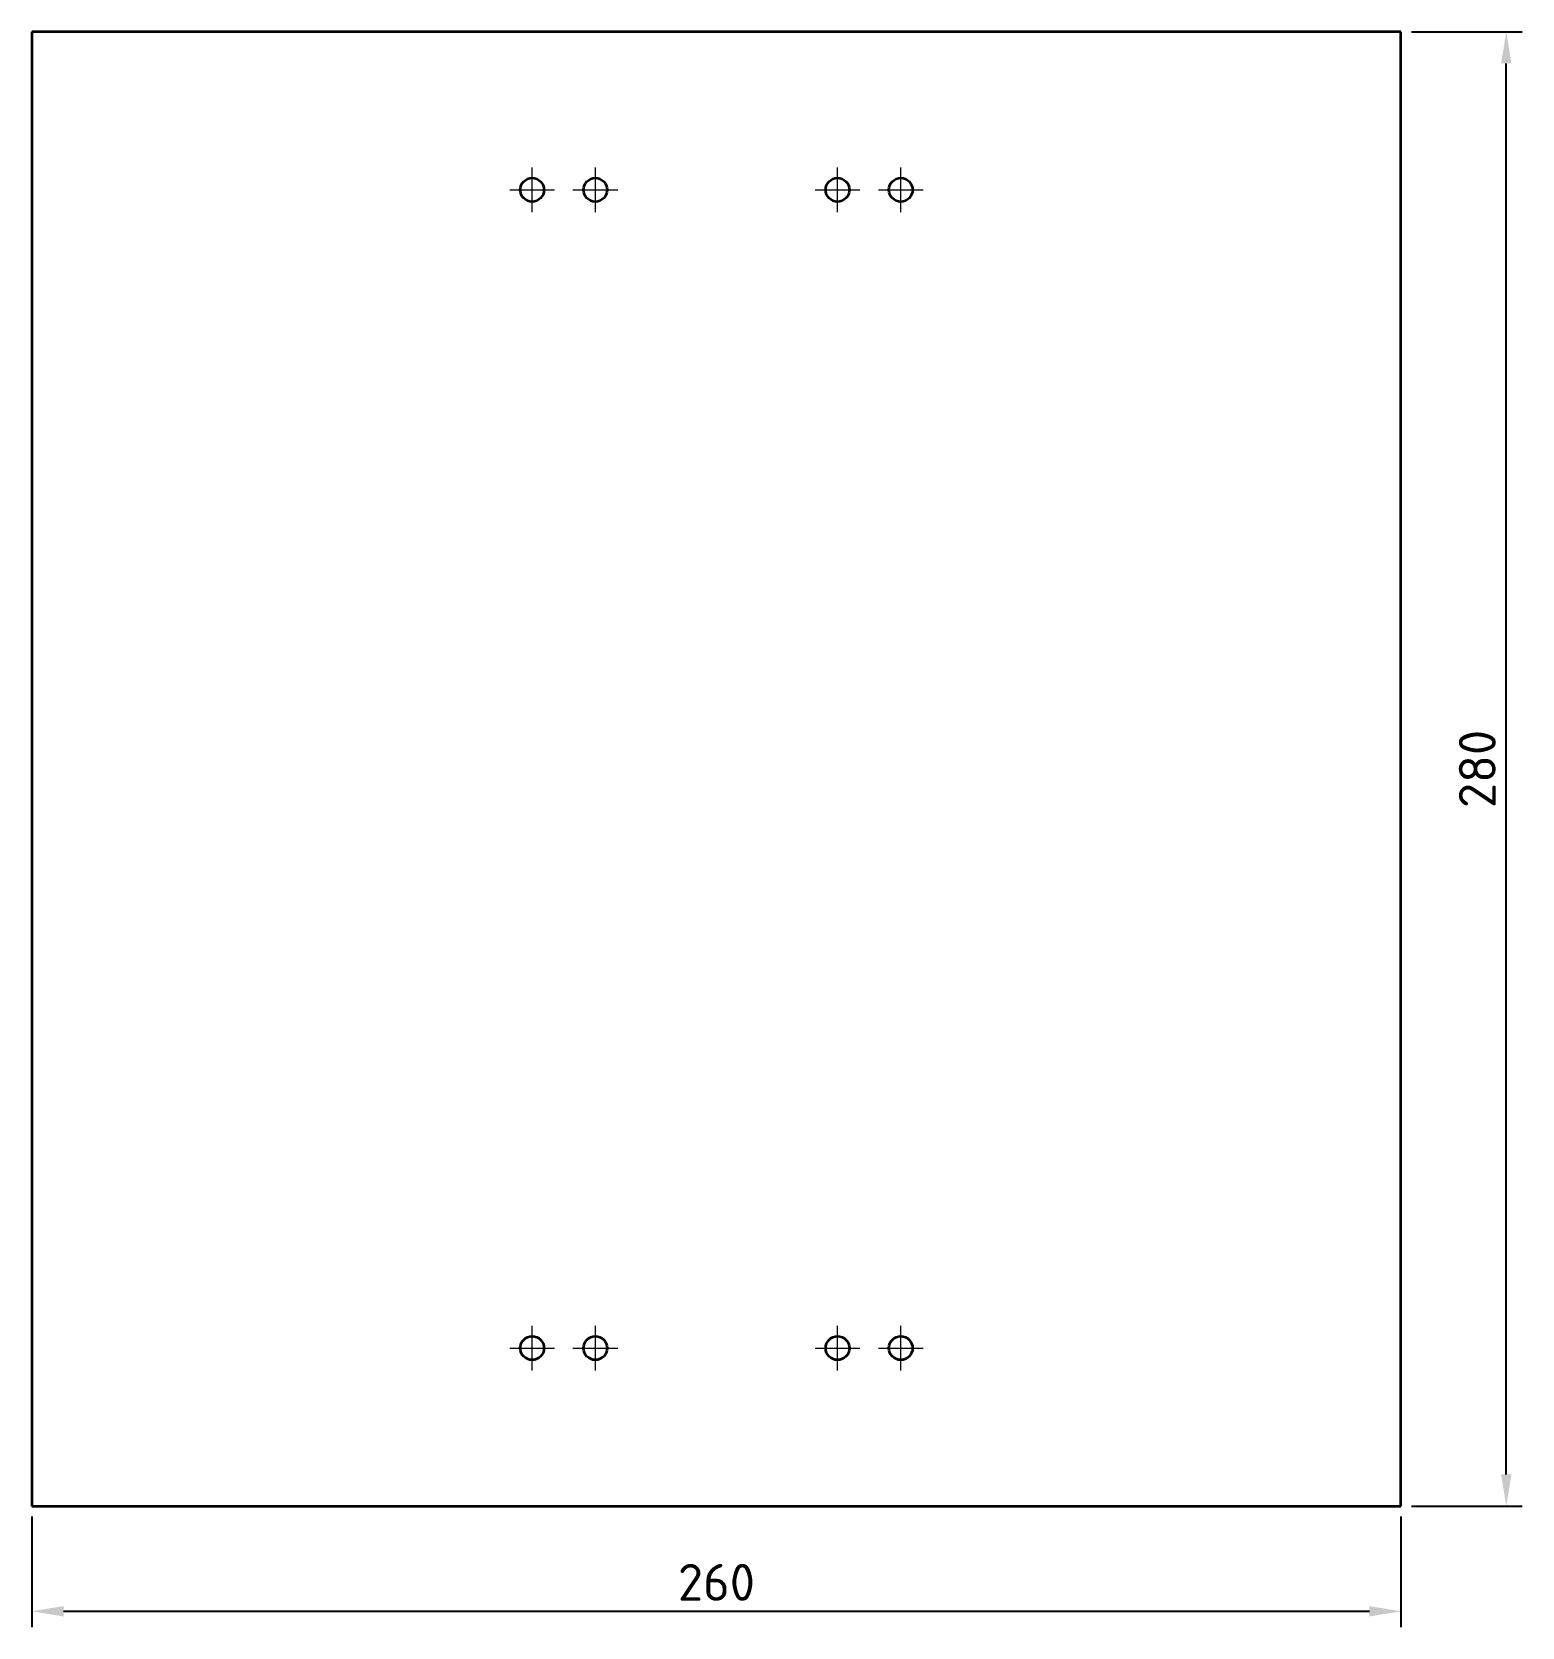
# Model space of a CAD drawing. Header units: millimetres. Extents: x 2054 to 12135, y -1469 to 564.
# Drawn here: x 8396 to 8679, y -108 to 195 of the extents above; entities that cross this region are included whole.
import ezdxf

# ---------------------------------------------------------------- set-up
doc = ezdxf.new("R2010")
doc.units = ezdxf.units.MM
doc.linetypes.add('CENTER_ISO', pattern=[26, 18, -3, 2, -3])
for name, color, linetype, lineweight in [('2D-VISIBLE', 7, 'Continuous', 35), ('CENTER', 1, 'CENTER_ISO', 18), ('DIMENSIONS', 4, 'Continuous', 18)]:
    doc.layers.add(name, color=color, linetype=linetype, lineweight=lineweight)
doc.styles.add('ISO', font='isocpeur.ttf')
doc.styles.add('OpenSansCondensed-Light', font='OpenSansCondensed-Light.ttf')
doc.dimstyles.new('EZDXF', dxfattribs={"dimtxt": 0.25, "dimasz": 0.175, "dimexe": 0.375, "dimexo": 0.125, "dimgap": 0.1, "dimtad": 1, "dimlfac": 100, "dimzin": 12, "dimdsep": 46, "dimtxsty": 'OpenSansCondensed-Light', "dimblk": 'ARCHTICK', "dimcen": 2.5, "dimazin": 3, "dimtfac": 0.5, "dimtmove": 2, "dimatfit": 3})

# ---------------------------------------------------------------- blocks, each defined once
blk = doc.blocks.new('_CLOSEDFILLED')
at = {"color": 0, "linetype": 'BYBLOCK'}
blk.add_solid([(-1, 0.164), (0, 0), (-1, -0.164)], dxfattribs=at)
blk = doc.blocks.new('*D17')
at = {"color": 4}
for p, q in [((8396, -87), (8396, -108)), ((8656, -87), (8656, -108)), ((8402, -105), (8650, -105))]:
    blk.add_line(p, q, dxfattribs=at)
at = {"layer": 'Defpoints'}
for p in [(8396, -85), (8656, -85), (8396, -105)]:
    blk.add_point(p, dxfattribs=at)
at = {"layer": 'DIMENSIONS', "color": 4, "xscale": 6, "yscale": 6, "rotation": 180}
blk.add_blockref('_CLOSEDFILLED', (8396, -105), dxfattribs=at)
at = {"layer": 'DIMENSIONS', "color": 4, "xscale": 6, "yscale": 6}
blk.add_blockref('_CLOSEDFILLED', (8656, -105), dxfattribs=at)
at = {"layer": 'DIMENSIONS', "color": 7, "insert": (8526, -99.5), "char_height": 7, "attachment_point": 5, "style": 'ISO'}
blk.add_mtext('260', dxfattribs=at)
blk = doc.blocks.new('*D18')
at = {"color": 4}
for p, q in [((8658, 195), (8679, 195)), ((8676, -79), (8676, 189)), ((8658, -85), (8679, -85))]:
    blk.add_line(p, q, dxfattribs=at)
at = {"layer": 'Defpoints'}
for p in [(8656, 195), (8656, -85), (8676, -85)]:
    blk.add_point(p, dxfattribs=at)
at = {"layer": 'DIMENSIONS', "color": 4, "xscale": 6, "yscale": 6}
for p, rotation in [((8676, 195), 90), ((8676, -85), 270)]:
    blk.add_blockref('_CLOSEDFILLED', p, dxfattribs=dict(at, rotation=rotation))
at = {"layer": 'DIMENSIONS', "color": 7, "insert": (8670.5, 55), "char_height": 7, "attachment_point": 5, "rotation": 90, "style": 'ISO'}
blk.add_mtext('280', dxfattribs=at)

msp = doc.modelspace()

# ---------------------------------------------------------------- linework, layer by layer
at = {"layer": '2D-VISIBLE'}
for p, q in [((8656, 195), (8396, 195)), ((8396, 195), (8396, -85)), ((8656, -85), (8656, 195)), ((8396, -85), (8656, -85))]:
    msp.add_line(p, q, dxfattribs=at)
for centre in [(8491, 165), (8503, 165), (8549, 165), (8561, 165), (8491, -55), (8503, -55), (8549, -55), (8561, -55)]:
    msp.add_circle(centre, 2.25, dxfattribs=at)
at = {"layer": 'CENTER'}
for p, q in [((8491, 160.75), (8491, 169.25)), ((8503, 160.75), (8503, 169.25)), ((8549, 160.75), (8549, 169.25)), ((8561, 160.75), (8561, 169.25)), ((8486.75, 165), (8495.25, 165)), ((8498.75, 165), (8507.25, 165)), ((8544.75, 165), (8553.25, 165)), ((8556.75, 165), (8565.25, 165)), ((8491, -59.25), (8491, -50.75)), ((8503, -59.25), (8503, -50.75)), ((8549, -59.25), (8549, -50.75)), ((8561, -59.25), (8561, -50.75)), ((8486.75, -55), (8495.25, -55)), ((8498.75, -55), (8507.25, -55)), ((8544.75, -55), (8553.25, -55)), ((8556.75, -55), (8565.25, -55))]:
    msp.add_line(p, q, dxfattribs=at)

# ---------------------------------------------------------------- dimensions: what is measured, and where the dimension line sits
at = {"layer": 'DIMENSIONS'}
dim = msp.add_linear_dim(base=(8676, -85), p1=(8656, -85), p2=(8656, 195), angle=90, dimstyle='EZDXF', override={"dimscale": 2, "dimtxt": 3.5, "dimasz": 3, "dimexe": 1.5, "dimexo": 1, "dimgap": 1, "dimtad": 1, "dimtih": 0, "dimtoh": 0, "dimdec": 1, "dimlfac": 1, "dimzin": 8, "dimdsep": 46, "dimpost": '', "dimtxsty": 'ISO', "dimtsz": 0, "dimdle": 0, "dimclrd": 4, "dimclre": 4, "dimclrt": 7}, dxfattribs=at)
dim.commit()
dim.dimension.update_dxf_attribs({"geometry": '*D18', "text_midpoint": (8670.5, 55)})
dim = msp.add_linear_dim(base=(8396, -105), p1=(8396, -85), p2=(8656, -85), dimstyle='EZDXF', override={"dimscale": 2, "dimtxt": 3.5, "dimasz": 3, "dimexe": 1.5, "dimexo": 1, "dimgap": 1, "dimtad": 1, "dimtih": 0, "dimtoh": 0, "dimdec": 1, "dimlfac": 1, "dimzin": 8, "dimdsep": 46, "dimpost": '', "dimtxsty": 'ISO', "dimtsz": 0, "dimdle": 0, "dimclrd": 4, "dimclre": 4, "dimclrt": 7}, dxfattribs=at)
dim.commit()
dim.dimension.update_dxf_attribs({"geometry": '*D17', "text_midpoint": (8526, -99.5)})

doc.saveas('drawing.dxf')
